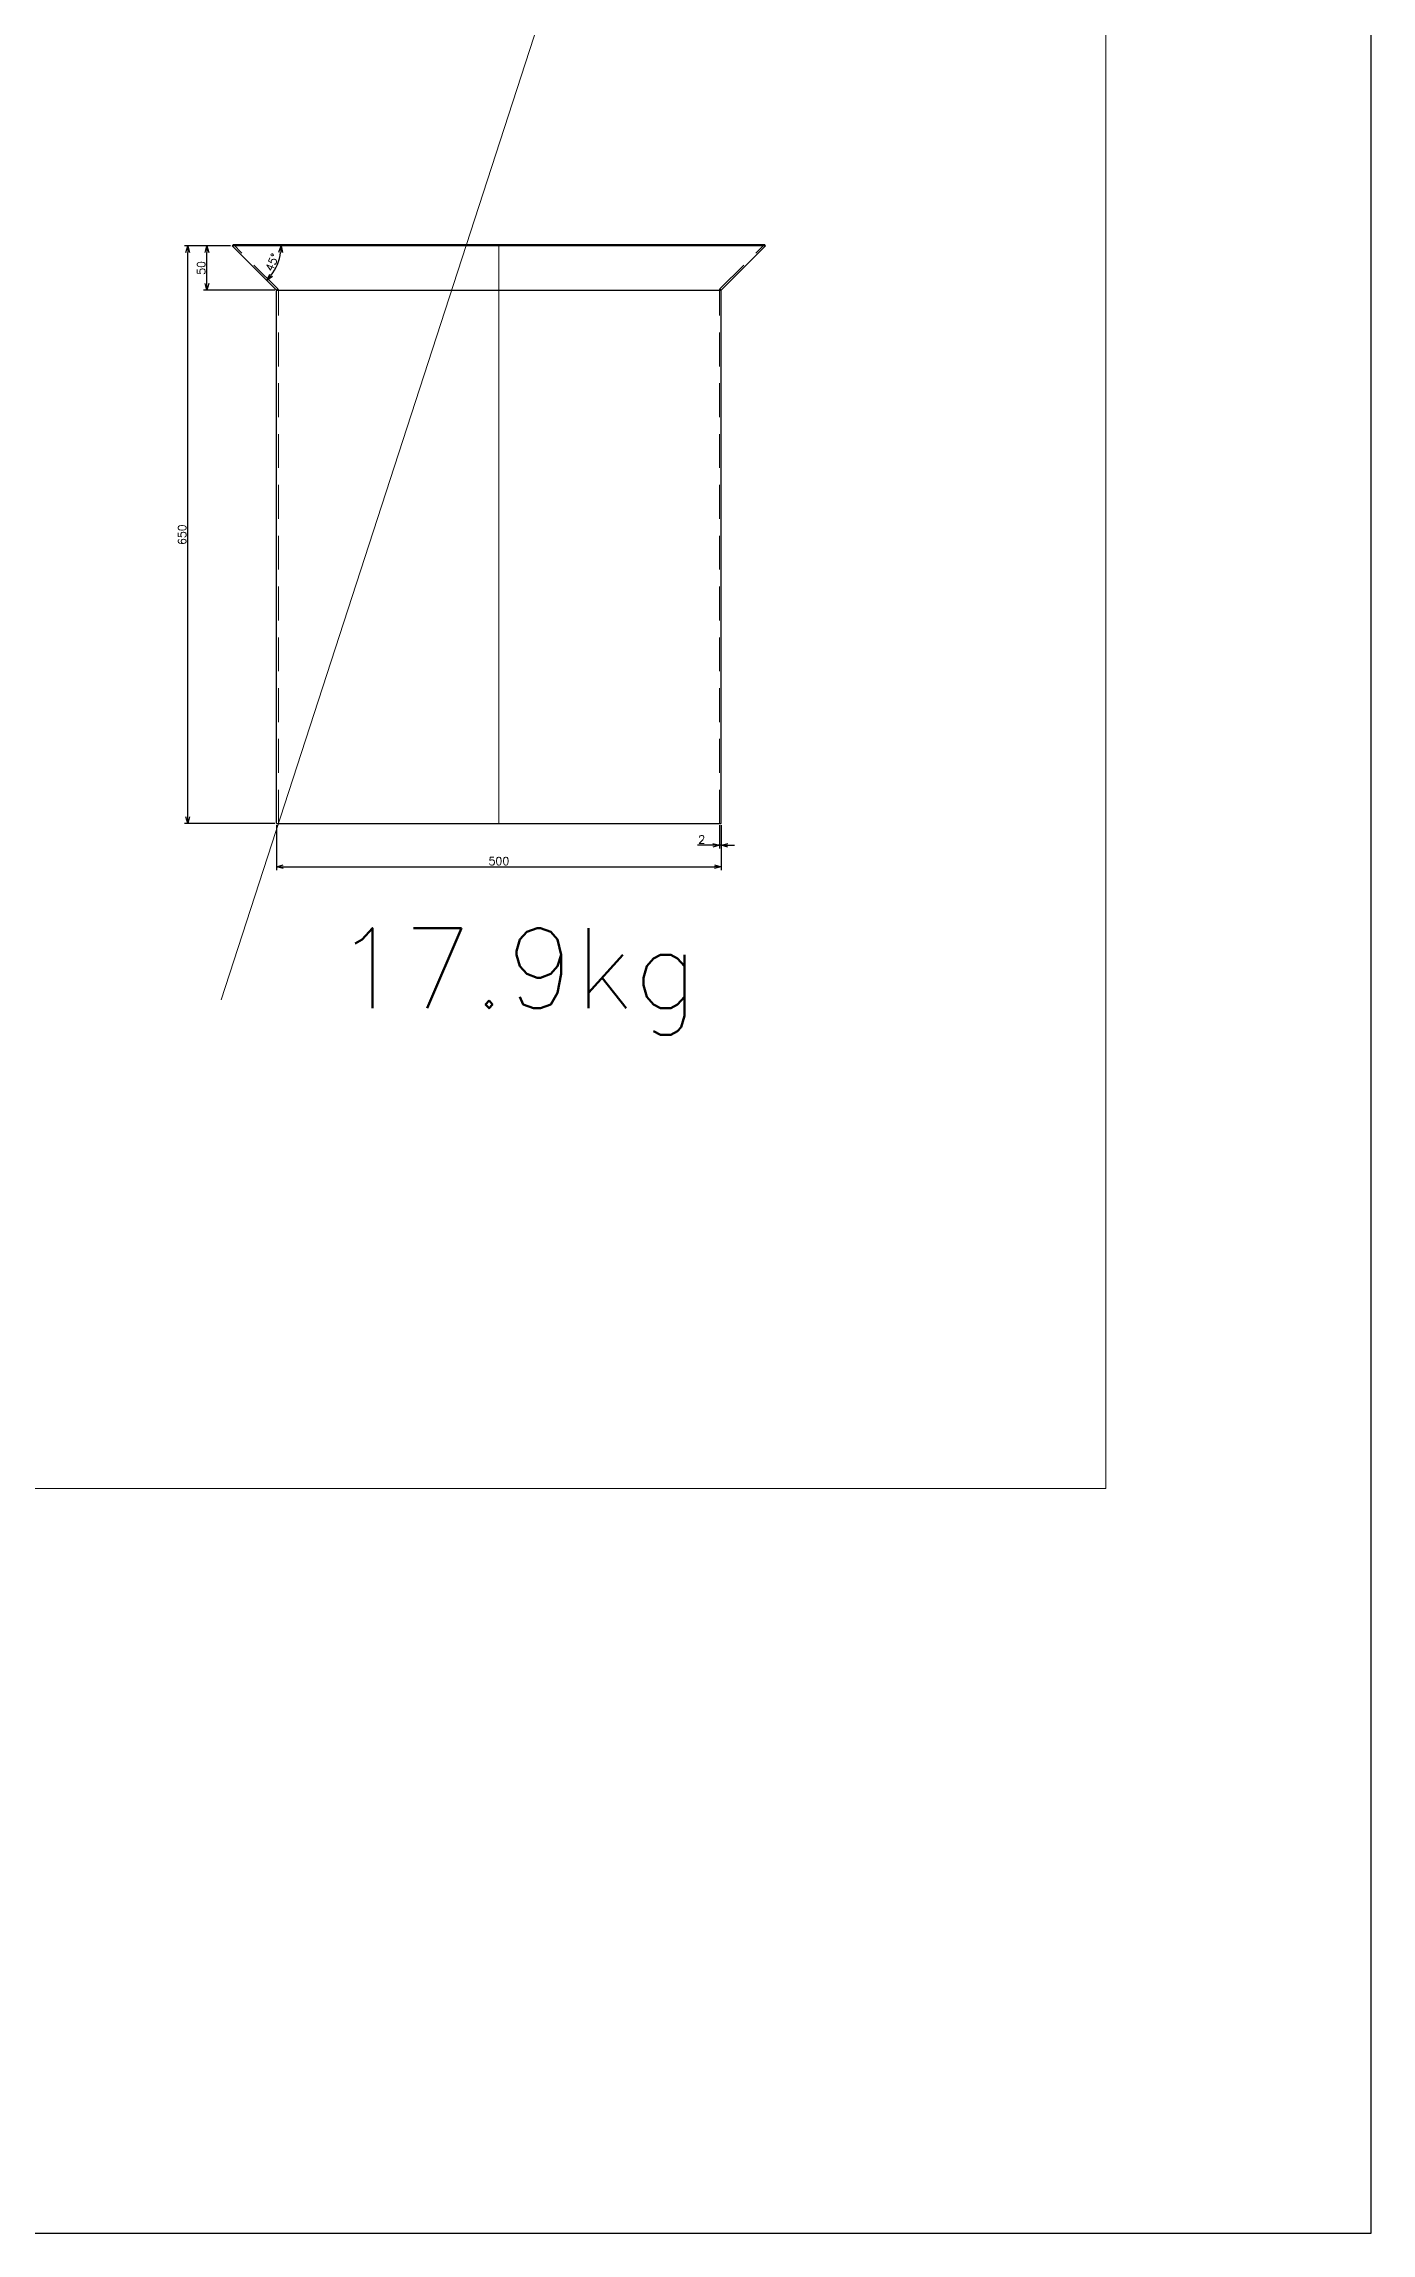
# Model space of a CAD drawing. Header units: millimetres. Extents: x -16130 to 36813, y -8099 to 27484.
# Drawn here: x -2959 to -1466, y -5555 to -3092 of the extents above; entities that cross this region are included whole.
import ezdxf

# ---------------------------------------------------------------- set-up
doc = ezdxf.new("R2010")
doc.units = ezdxf.units.MM
doc.header["$LTSCALE"] = 6
doc.header["$PDMODE"] = 99
doc.header["$PDSIZE"] = 1
doc.linetypes.add('HIDDEN', pattern=[9.525, 6.35, -3.175])
for name, color, linetype, lineweight in [('01_NORMAL', 7, 'Continuous', 25), ('04_HIDDEN', 2, 'HIDDEN', 13), ('07_TEXT', 3, 'Continuous', 13), ('08_DIM', 3, 'Continuous', 13)]:
    doc.layers.add(name, color=color, linetype=linetype, lineweight=lineweight)
doc.layers.add('10_DRAFT', color=8, linetype='Continuous', lineweight=0, plot=False)
doc.styles.add('KSS_TXT', font='txt.shx', dxfattribs={"bigfont": 'extfont2.shx'})
doc.dimstyles.new('KSS_DIM', dxfattribs={"dimtxt": 3, "dimasz": 2.5, "dimexe": 1.25, "dimexo": 0.625, "dimtad": 1, "dimdsep": 46, "dimtxsty": 'KSS_TXT', "dimblk": 'OPEN30', "dimcen": 0, "dimazin": 2, "dimtfac": 0.75, "dimtmove": 0, "dimatfit": 3, "dimldrblk": 'OPEN30', "dimfxl": 1, "dimtolj": 1, "dimarcsym": 0})

# ---------------------------------------------------------------- blocks, each defined once
blk = doc.blocks.new('A$C6845470D')
at = {"color": 0}
for p, q in [((-300, 650), (-298.6, 651.4)), ((300, 650), (-300, 650)), ((-250, 600), (-300, 650)), ((-298.6, 651.4), (298.6, 651.4)), ((250, 600), (300, 650)), ((300, 650), (298.6, 651.4)), ((-250, 0), (-250, 600)), ((-250, 600), (250, 600)), ((250, 0), (250, 600)), ((-250, 0), (250, 0))]:
    blk.add_line(p, q, dxfattribs=at)
at = {"layer": '04_HIDDEN'}
for p, q in [((-248.6, 601.4), (-298.6, 651.4)), ((248.6, 601.4), (298.6, 651.4)), ((-250, 600), (-248.6, 601.4)), ((-250, 600), (-248, 600)), ((-248, 0), (-248, 600)), ((248, 0), (248, 600)), ((250, 600), (248, 600)), ((250, 600), (248.6, 601.4))]:
    blk.add_line(p, q, dxfattribs=at)
for centre, start, end in [((-250, 600), 0, 45), ((250, 600), 135, 180)]:
    blk.add_arc(centre, 2, start, end, dxfattribs=at)
at = {"layer": '10_DRAFT'}
blk.add_line((0, 650), (0, 0), dxfattribs=at)
blk = doc.blocks.new('_Open30')
at = {"color": 0, "linetype": 'ByBlock', "lineweight": -2}
for p, q in [((-1, 0.27), (0, 0)), ((0, 0), (-1, -0.27)), ((0, 0), (-1, 0))]:
    blk.add_line(p, q, dxfattribs=at)
blk = doc.blocks.new('*D3143')
at = {"layer": '08_DIM', "color": 0, "lineweight": -2, "transparency": 16777216}
for p, q in [((-2697.2, -3971.2), (-2697.2, -4021.6)), ((-2197.2, -3971.2), (-2197.2, -4021.6)), ((-2689.7, -4017.8), (-2204.7, -4017.8))]:
    blk.add_line(p, q, dxfattribs=at)
at = {"layer": 'Defpoints', "color": 0, "transparency": 16777216}
for p in [(-2697.2, -3969.3), (-2197.2, -3969.3), (-2197.2, -4017.8)]:
    blk.add_point(p, dxfattribs=at)
at = {"layer": '08_DIM', "color": 0, "lineweight": -2, "transparency": 16777216, "xscale": 7.5, "yscale": 7.5, "zscale": 7.5, "rotation": 180}
blk.add_blockref('_Open30', (-2697.2, -4017.8), dxfattribs=at)
at = {"layer": '08_DIM', "color": 0, "lineweight": -2, "transparency": 16777216, "xscale": 7.5, "yscale": 7.5, "zscale": 7.5}
blk.add_blockref('_Open30', (-2197.2, -4017.8), dxfattribs=at)
at = {"layer": '08_DIM', "color": 0, "transparency": 16777216, "insert": (-2447.2, -4011.4), "char_height": 9, "attachment_point": 5, "style": 'KSS_TXT'}
blk.add_mtext('\\A1;500', dxfattribs=at)
blk = doc.blocks.new('*D3144')
at = {"layer": '08_DIM', "color": 0, "lineweight": -2, "transparency": 16777216}
for p, q in [((-2199.2, -3971.2), (-2199.2, -3997.3)), ((-2197.2, -3971.2), (-2197.2, -3997.3)), ((-2206.7, -3993.6), (-2223.9, -3993.6)), ((-2197.2, -3993.6), (-2199.2, -3993.6)), ((-2189.7, -3993.6), (-2182.2, -3993.6))]:
    blk.add_line(p, q, dxfattribs=at)
at = {"layer": 'Defpoints', "color": 0, "transparency": 16777216}
for p in [(-2199.2, -3969.3), (-2197.2, -3969.3), (-2199.2, -3993.6)]:
    blk.add_point(p, dxfattribs=at)
at = {"layer": '08_DIM', "color": 0, "lineweight": -2, "transparency": 16777216, "xscale": 7.5, "yscale": 7.5, "zscale": 7.5}
blk.add_blockref('_Open30', (-2199.2, -3993.6), dxfattribs=at)
at = {"layer": '08_DIM', "color": 0, "lineweight": -2, "transparency": 16777216, "xscale": 7.5, "yscale": 7.5, "zscale": 7.5, "rotation": 180}
blk.add_blockref('_Open30', (-2197.2, -3993.6), dxfattribs=at)
at = {"layer": '08_DIM', "color": 0, "transparency": 16777216, "insert": (-2219.1, -3987.2), "char_height": 9, "attachment_point": 5, "style": 'KSS_TXT'}
blk.add_mtext('\\A1;2', dxfattribs=at)
blk = doc.blocks.new('*D3145')
at = {"layer": '08_DIM', "color": 0, "lineweight": -2, "transparency": 16777216}
for p, q in [((-2749.1, -3319.3), (-2801, -3319.3)), ((-2797.2, -3961.8), (-2797.2, -3326.8)), ((-2699.1, -3969.3), (-2801, -3969.3))]:
    blk.add_line(p, q, dxfattribs=at)
at = {"layer": 'Defpoints', "color": 0, "transparency": 16777216}
for p in [(-2797.2, -3319.3), (-2747.2, -3319.3), (-2697.2, -3969.3)]:
    blk.add_point(p, dxfattribs=at)
at = {"layer": '08_DIM', "color": 0, "lineweight": -2, "transparency": 16777216, "xscale": 7.5, "yscale": 7.5, "zscale": 7.5}
for p, rotation in [((-2797.2, -3319.3), 90), ((-2797.2, -3969.3), 270)]:
    blk.add_blockref('_Open30', p, dxfattribs=dict(at, rotation=rotation))
at = {"layer": '08_DIM', "color": 0, "transparency": 16777216, "insert": (-2803.6, -3644.3), "char_height": 9, "attachment_point": 5, "rotation": 90, "style": 'KSS_TXT'}
blk.add_mtext('\\A1;650', dxfattribs=at)
blk = doc.blocks.new('*D3146')
at = {"layer": '08_DIM', "color": 0, "lineweight": -2, "transparency": 16777216}
blk.add_arc((-2747.2, -3319.3), 55, 322.8144, 352.1856, dxfattribs=at)
at = {"layer": 'Defpoints', "color": 0, "transparency": 16777216}
for p in [(-2747.2, -3319.3), (-2747.2, -3319.3), (-2147.2, -3319.3), (-2699.5, -3346.9), (-2697.2, -3369.3)]:
    blk.add_point(p, dxfattribs=at)
at = {"layer": '08_DIM', "color": 0, "lineweight": -2, "transparency": 16777216, "xscale": 7.5, "yscale": 7.5, "zscale": 7.5}
for p, rotation in [((-2692.1, -3319.3), 86.09278007994502), ((-2708.3, -3358.3), 228.9072199200967)]:
    blk.add_blockref('_Open30', p, dxfattribs=dict(at, rotation=rotation))
at = {"layer": '08_DIM', "color": 0, "transparency": 16777216, "insert": (-2702.2, -3338), "char_height": 9, "attachment_point": 5, "rotation": 67.5, "style": 'KSS_TXT'}
blk.add_mtext('\\A1;45%%d', dxfattribs=at)
blk = doc.blocks.new('*D3147')
at = {"layer": '08_DIM', "color": 0, "lineweight": -2, "transparency": 16777216}
for p, q in [((-2749.1, -3319.3), (-2779.3, -3319.3)), ((-2775.6, -3361.8), (-2775.6, -3326.8)), ((-2699.1, -3369.3), (-2779.3, -3369.3))]:
    blk.add_line(p, q, dxfattribs=at)
at = {"layer": 'Defpoints', "color": 0, "transparency": 16777216}
for p in [(-2775.6, -3319.3), (-2747.2, -3319.3), (-2697.2, -3369.3)]:
    blk.add_point(p, dxfattribs=at)
at = {"layer": '08_DIM', "color": 0, "lineweight": -2, "transparency": 16777216, "xscale": 7.5, "yscale": 7.5, "zscale": 7.5}
for p, rotation in [((-2775.6, -3319.3), 90), ((-2775.6, -3369.3), 270)]:
    blk.add_blockref('_Open30', p, dxfattribs=dict(at, rotation=rotation))
at = {"layer": '08_DIM', "color": 0, "transparency": 16777216, "insert": (-2782, -3344.3), "char_height": 9, "attachment_point": 5, "rotation": 90, "style": 'KSS_TXT'}
blk.add_mtext('\\A1;50', dxfattribs=at)

msp = doc.modelspace()

# ---------------------------------------------------------------- linework, layer by layer
at = {"color": 2}
msp.add_lwpolyline([(-14764.10563, -5554.72697), (-1466.0164, -5554.72697), (-1466.0164, 4882.37819), (-14764.10563, 4882.37819)], close=True, dxfattribs=at)
at = {"layer": '07_TEXT', "color": 2}
msp.add_line((-2161.37917, -2324.72282), (-2759.44113, -4167.31652), dxfattribs=at)
at = {"layer": '08_DIM', "color": 2}
msp.add_lwpolyline([(-6993.3994, -1883.74047), (-1764.54737, -1883.74047), (-1764.54737, -4717.04866), (-6993.3994, -4717.04866)], close=True, dxfattribs=at)

# ---------------------------------------------------------------- block references
at = {"layer": '01_NORMAL'}
msp.add_blockref('A$C6845470D', (-2447.18269, -3969.34006), dxfattribs=at)

# ---------------------------------------------------------------- texts
at = {"layer": '08_DIM', "color": 6, "style": 'KSS_TXT'}
msp.add_text('17.9kg', height=90, dxfattribs=at).set_placement((-2631.86676, -4176.87341))

# ---------------------------------------------------------------- dimensions: what is measured, and where the dimension line sits
at = {"layer": '08_DIM'}
for base, p1, picture, middle in [((-2797.21071, -3319.34006), (-2697.18269, -3969.34006), '*D3145', (-2803.59196, -3644.34006)), ((-2775.59924, -3319.34006), (-2697.18269, -3369.34006), '*D3147', (-2781.98049, -3344.34006))]:
    dim = msp.add_linear_dim(base=base, p1=p1, p2=(-2747.18269, -3319.34006), angle=90, dimstyle='KSS_DIM', override={"dimscale": 3}, dxfattribs=at)
    dim.commit()
    dim.dimension.update_dxf_attribs({"geometry": picture, "text_midpoint": middle})
dim = msp.add_angular_dim_2l(base=(-2699.52277, -3346.85653), line1=((-2697.18269, -3369.34006), (-2747.18269, -3319.34006)), line2=((-2147.18269, -3319.34006), (-2747.18269, -3319.34006)), dimstyle='KSS_DIM', override={"dimscale": 3}, dxfattribs=at)
dim.commit()
dim.dimension.update_dxf_attribs({"geometry": '*D3146', "text_midpoint": (-2702.2344, -3337.95825)})
for base, p1, p2, picture, middle in [((-2197.18269, -4017.8264), (-2697.18269, -3969.34006), (-2197.18269, -3969.34006), '*D3143', (-2447.18269, -4011.44515)), ((-2199.18269, -3993.55927), (-2197.18269, -3969.34006), (-2199.18269, -3969.34006), '*D3144', (-2219.05769, -3987.18427))]:
    dim = msp.add_linear_dim(base=base, p1=p1, p2=p2, dimstyle='KSS_DIM', override={"dimscale": 3}, dxfattribs=at)
    dim.commit()
    dim.dimension.update_dxf_attribs({"geometry": picture, "text_midpoint": middle})

doc.saveas('drawing.dxf')
